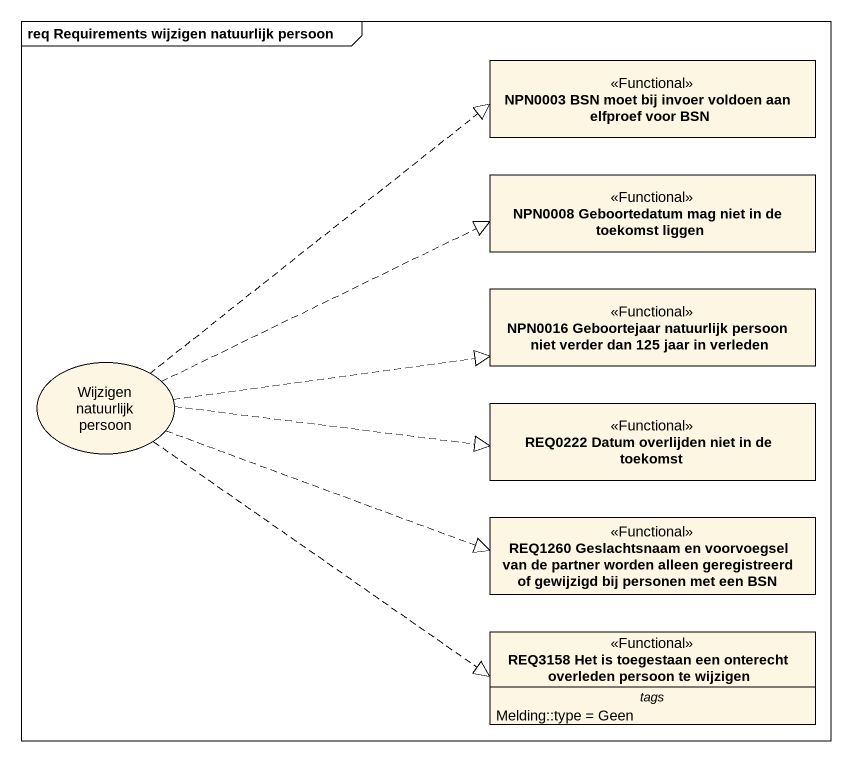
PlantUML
@startuml
mainframe req Requirements wijzigen natuurlijk persoon
allowmixing
hide circle
hide empty members
class "NPN0003 BSN moet bij invoer voldoen aan elfproef voor BSN" as NPN0003_BSN_moet_bij_invoer <<Functional>>
class "NPN0008 Geboortedatum mag niet in de toekomst liggen" as NPN0008_Geboortedatum_mag <<Functional>>
class "NPN0016 Geboortejaar natuurlijk persoon niet verder dan 125 jaar in verleden" as NPN0016_Geboortejaar <<Functional>>
usecase "Wijzigen natuurlijk persoon" as Wijzigen_natuurlijk_persoon
class "REQ0222 Datum overlijden niet in de toekomst" as REQ0222_Datum_overlijden <<Functional>>
class "REQ1260 Geslachtsnaam en voorvoegsel van de partner worden alleen geregistreerd of gewijzigd bij personen met een BSN" as REQ1260_Geslachtsnaam_en <<Functional>>
class "REQ3158 Het is toegestaan een onterecht overleden persoon te wijzigen" as REQ3158_Het_is_toegestaan <<Functional>> {
  -- tags --
  Melding::type = Geen
}
Wijzigen_natuurlijk_persoon .right.|> NPN0003_BSN_moet_bij_invoer
Wijzigen_natuurlijk_persoon .right.|> NPN0008_Geboortedatum_mag
Wijzigen_natuurlijk_persoon .right.|> NPN0016_Geboortejaar
Wijzigen_natuurlijk_persoon .right.|> REQ0222_Datum_overlijden
Wijzigen_natuurlijk_persoon .right.|> REQ1260_Geslachtsnaam_en
Wijzigen_natuurlijk_persoon .right.|> REQ3158_Het_is_toegestaan
@enduml
